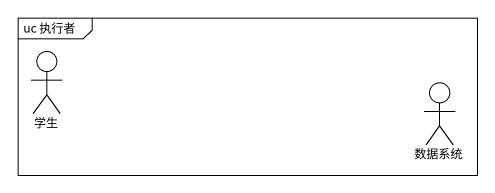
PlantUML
@startuml
mainframe uc 执行者
actor 学生
actor 数据系统
@enduml
